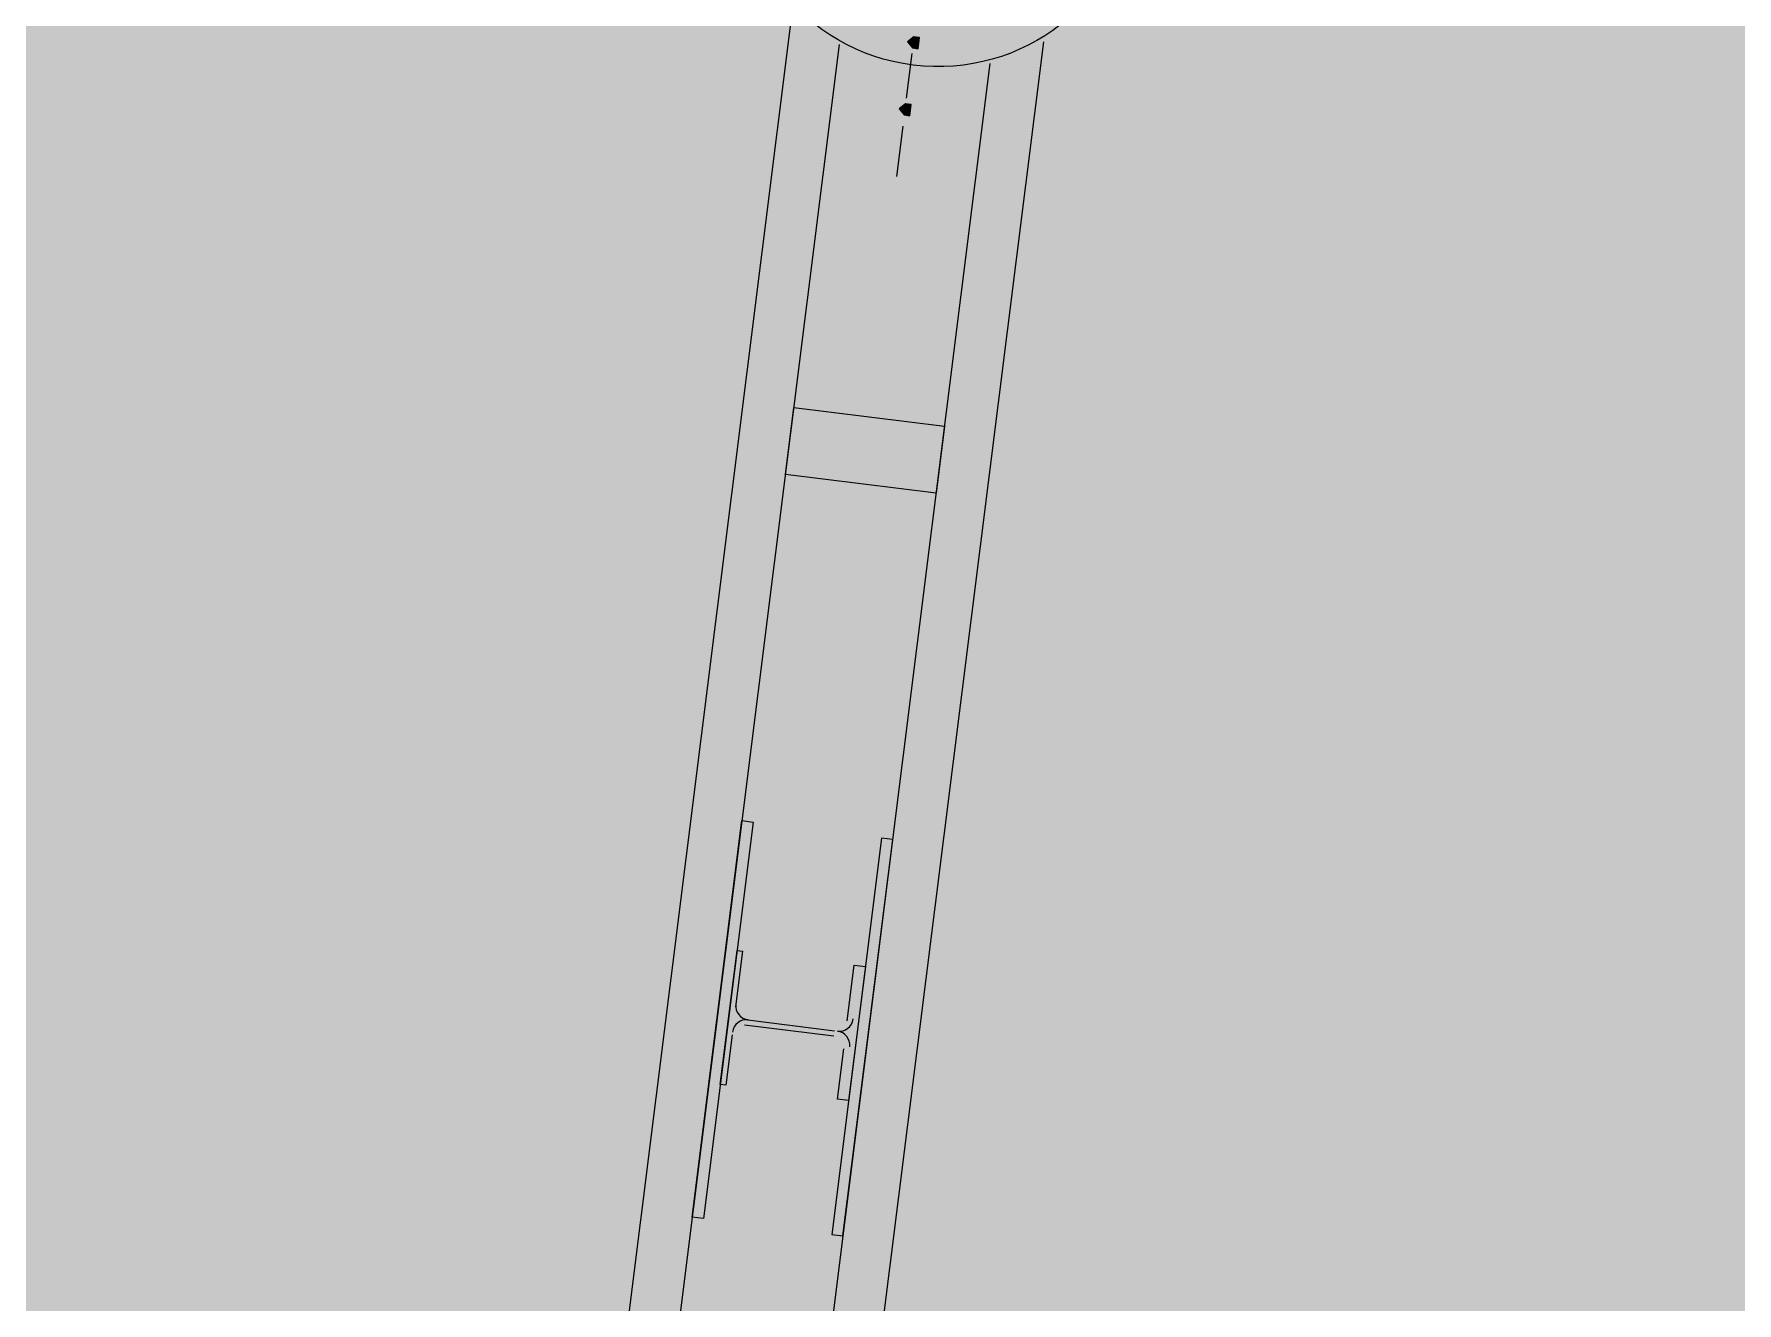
# Model space of a CAD drawing. Header units: metres. Extents: x -4 to 509425, y 7549 to 4732445.
# Drawn here: x 476016.701 to 476019.263, y 4719759.684 to 4719761.593 of the extents above; entities that cross this region are included whole.
import ezdxf

# ---------------------------------------------------------------- set-up
doc = ezdxf.new("R2010")
doc.units = ezdxf.units.M
doc.header["$LTSCALE"] = 0.01
doc.header["$MEASUREMENT"] = 0
doc.layers.get('0').update_dxf_attribs({"lineweight": 0})
doc.layers.add('_SUBESTACIÓN', color=1, linetype='Continuous')
doc.layers.add('SUBESTACION LA VID', color=253, linetype='Continuous')

# ---------------------------------------------------------------- blocks, each defined once
blk = doc.blocks.new('A$Cfff6051d')
at = {"layer": 'SUBESTACION LA VID', "transparency": 33554687}
h = blk.add_hatch(color=256, dxfattribs=at)
h.dxf.hatch_style = 2
h.paths.add_polyline_path([(476018.0322, 4719761.5797), (476018.0332, 4719761.5881), (476018.0248, 4719761.5892), (476018.0154, 4719761.5818), (476018.0227, 4719761.5724), (476018.0311, 4719761.5713)])
h = blk.add_hatch(color=256, dxfattribs=at)
h.dxf.hatch_style = 2
h.paths.add_polyline_path([(476018.0322, 4719761.5797), (476018.0332, 4719761.5881), (476018.0248, 4719761.5892), (476018.0154, 4719761.5818), (476018.0227, 4719761.5724), (476018.0311, 4719761.5713)])
h = blk.add_hatch(color=256, dxfattribs=at)
h.dxf.hatch_style = 2
h.paths.add_polyline_path([(476018.0195, 4719761.4789), (476018.0206, 4719761.4873), (476018.0122, 4719761.4884), (476018.0027, 4719761.481), (476018.0101, 4719761.4716), (476018.0185, 4719761.4705)])
h = blk.add_hatch(color=256, dxfattribs=at)
h.dxf.hatch_style = 2
h.paths.add_polyline_path([(476018.0195, 4719761.4789), (476018.0206, 4719761.4873), (476018.0122, 4719761.4884), (476018.0027, 4719761.481), (476018.0101, 4719761.4716), (476018.0185, 4719761.4705)])
at = {"layer": 'SUBESTACION LA VID', "lineweight": 15}
for p, q in [((476017.4651, 4719758.6218), (476017.8421, 4719761.6291)), ((476017.4651, 4719758.6218), (476017.8421, 4719761.6291)), ((476017.9125, 4719761.5776), (476017.546, 4719758.6543)), ((476017.9125, 4719761.5776), (476017.546, 4719758.6543)), ((476017.8431, 4719758.5744), (476018.2201, 4719761.5817)), ((476017.8431, 4719758.5744), (476018.2201, 4719761.5817)), ((476018.1393, 4719761.5492), (476017.7728, 4719758.6259)), ((476018.1393, 4719761.5492), (476017.7728, 4719758.6259)), ((476018.0217, 4719761.564), (476018.0132, 4719761.4968)), ((476018.0217, 4719761.564), (476018.0132, 4719761.4968)), ((476018.008, 4719761.4547), (476017.9985, 4719761.3791)), ((476018.008, 4719761.4547), (476017.9985, 4719761.3791)), ((476017.9046, 4719760.0855), (476017.7702, 4719760.1023)), ((476017.9046, 4719760.0855), (476017.7702, 4719760.1023)), ((476017.7712, 4719760.1107), (476017.9056, 4719760.0939)), ((476017.7712, 4719760.1107), (476017.9056, 4719760.0939))]:
    blk.add_line(p, q, dxfattribs=at)
at = {"layer": 'SUBESTACION LA VID'}
for points in [[(476018.0322, 4719761.5797), (476018.0332, 4719761.5881), (476018.0248, 4719761.5892), (476018.0154, 4719761.5818), (476018.0227, 4719761.5724), (476018.0311, 4719761.5713)], [(476018.0322, 4719761.5797), (476018.0332, 4719761.5881), (476018.0248, 4719761.5892), (476018.0154, 4719761.5818), (476018.0227, 4719761.5724), (476018.0311, 4719761.5713)], [(476018.0195, 4719761.4789), (476018.0206, 4719761.4873), (476018.0122, 4719761.4884), (476018.0027, 4719761.481), (476018.0101, 4719761.4716), (476018.0185, 4719761.4705)], [(476018.0195, 4719761.4789), (476018.0206, 4719761.4873), (476018.0122, 4719761.4884), (476018.0027, 4719761.481), (476018.0101, 4719761.4716), (476018.0185, 4719761.4705)]]:
    blk.add_lwpolyline(points, close=True, dxfattribs=at)
at = {"layer": 'SUBESTACION LA VID', "lineweight": 0}
for points in [[(476018.0322, 4719761.5797), (476018.0332, 4719761.5881), (476018.0248, 4719761.5892), (476018.0154, 4719761.5818), (476018.0227, 4719761.5724), (476018.0311, 4719761.5713)], [(476018.0322, 4719761.5797), (476018.0332, 4719761.5881), (476018.0248, 4719761.5892), (476018.0154, 4719761.5818), (476018.0227, 4719761.5724), (476018.0311, 4719761.5713)], [(476018.0195, 4719761.4789), (476018.0206, 4719761.4873), (476018.0122, 4719761.4884), (476018.0027, 4719761.481), (476018.0101, 4719761.4716), (476018.0185, 4719761.4705)], [(476018.0195, 4719761.4789), (476018.0206, 4719761.4873), (476018.0122, 4719761.4884), (476018.0027, 4719761.481), (476018.0101, 4719761.4716), (476018.0185, 4719761.4705)]]:
    blk.add_lwpolyline(points, close=True, dxfattribs=at)
at = {"layer": 'SUBESTACION LA VID', "lineweight": 15}
for points in [[(476017.8314, 4719760.9308), (476017.844, 4719761.0316), (476018.0708, 4719761.0032), (476018.0582, 4719760.9024), (476017.8314, 4719760.9308)], [(476017.8314, 4719760.9308), (476017.844, 4719761.0316), (476018.0708, 4719761.0032), (476018.0582, 4719760.9024), (476017.8314, 4719760.9308)], [(476017.7829, 4719760.4079), (476017.7081, 4719759.8115), (476017.6913, 4719759.8136), (476017.7661, 4719760.41), (476017.7829, 4719760.4079)], [(476017.7829, 4719760.4079), (476017.7081, 4719759.8115), (476017.6913, 4719759.8136), (476017.7661, 4719760.41), (476017.7829, 4719760.4079)], [(476017.9761, 4719760.3837), (476017.9013, 4719759.7872), (476017.9181, 4719759.7851), (476017.9929, 4719760.3816), (476017.9761, 4719760.3837)], [(476017.9761, 4719760.3837), (476017.9013, 4719759.7872), (476017.9181, 4719759.7851), (476017.9929, 4719760.3816), (476017.9761, 4719760.3837)], [(476017.7334, 4719760.0131), (476017.7587, 4719760.2147), (476017.7671, 4719760.2136), (476017.7565, 4719760.1296)], [(476017.7334, 4719760.0131), (476017.7587, 4719760.2147), (476017.7671, 4719760.2136), (476017.7565, 4719760.1296)], [(476017.9245, 4719760.1086), (476017.9351, 4719760.1926), (476017.9519, 4719760.1905), (476017.9266, 4719759.9889), (476017.9098, 4719759.991), (476017.9193, 4719760.0666)], [(476017.9245, 4719760.1086), (476017.9351, 4719760.1926), (476017.9519, 4719760.1905), (476017.9266, 4719759.9889), (476017.9098, 4719759.991), (476017.9193, 4719760.0666)], [(476017.7513, 4719760.0876), (476017.7418, 4719760.012), (476017.7334, 4719760.0131)], [(476017.7513, 4719760.0876), (476017.7418, 4719760.012), (476017.7334, 4719760.0131)]]:
    blk.add_lwpolyline(points, dxfattribs=at)
at = {"layer": 'SUBESTACION LA VID'}
for points in [[(475976.8769, 4719766.927), (475976.8769, 4719766.927), (475976.8959, 4719767.0782), (475976.8959, 4719767.0782), (475976.8959, 4719767.0782), (476072.6239, 4719754.9233), (476072.6239, 4719754.9233), (476072.6239, 4719754.9233), (475976.8769, 4719766.927), (475976.8769, 4719766.927)], [(475976.8959, 4719767.0782), (475976.8959, 4719767.0782), (476072.6239, 4719754.9233), (476072.6239, 4719754.9233), (476072.6239, 4719754.9233), (476072.6429, 4719755.0745), (476072.6429, 4719755.0745), (476072.6429, 4719755.0745), (475976.8959, 4719767.0782), (475976.8959, 4719767.0782)]]:
    blk.add_open_spline(points, degree=3, knots=[0, 0, 0, 0, 1, 1, 1, 2, 2, 2, 3, 3, 3, 3], dxfattribs=at)
at = {"layer": 'SUBESTACION LA VID', "lineweight": 0}
for points in [[(475976.8769, 4719766.927), (475976.8769, 4719766.927), (475976.8959, 4719767.0782), (475976.8959, 4719767.0782), (475976.8959, 4719767.0782), (476072.6239, 4719754.9233), (476072.6239, 4719754.9233), (476072.6239, 4719754.9233), (475976.8769, 4719766.927), (475976.8769, 4719766.927)], [(475976.8959, 4719767.0782), (475976.8959, 4719767.0782), (476072.6239, 4719754.9233), (476072.6239, 4719754.9233), (476072.6239, 4719754.9233), (476072.6429, 4719755.0745), (476072.6429, 4719755.0745), (476072.6429, 4719755.0745), (475976.8959, 4719767.0782), (475976.8959, 4719767.0782)]]:
    blk.add_open_spline(points, degree=3, knots=[0, 0, 0, 0, 1, 1, 1, 2, 2, 2, 3, 3, 3, 3], dxfattribs=at)
at = {"layer": 'SUBESTACION LA VID', "lineweight": 15}
blk.add_open_spline([(476017.7629, 4719761.8822), (476017.7423, 4719761.7175), (476017.8591, 4719761.5673), (476018.0238, 4719761.5466), (476018.1885, 4719761.526), (476018.3387, 4719761.6427), (476018.3594, 4719761.8075), (476018.38, 4719761.9721), (476018.2632, 4719762.1224), (476018.0985, 4719762.143), (476017.9338, 4719762.1637), (476017.7836, 4719762.0469), (476017.7629, 4719761.8822)], degree=3, knots=[0, 0, 0, 0, 1, 1, 1, 2, 2, 2, 3, 3, 3, 4, 4, 4, 4], dxfattribs=at)
blk.add_open_spline([(476017.7629, 4719761.8822), (476017.7423, 4719761.7175), (476017.8591, 4719761.5673), (476018.0238, 4719761.5466), (476018.1885, 4719761.526), (476018.3387, 4719761.6427), (476018.3594, 4719761.8075), (476018.38, 4719761.9721), (476018.2632, 4719762.1224), (476018.0985, 4719762.143), (476017.9338, 4719762.1637), (476017.7836, 4719762.0469), (476017.7629, 4719761.8822)], degree=3, knots=[0, 0, 0, 0, 1, 1, 1, 2, 2, 2, 3, 3, 3, 4, 4, 4, 4], dxfattribs=at)
for points in [[(476017.757, 4719760.1338), (476017.7556, 4719760.1222), (476017.7638, 4719760.1116), (476017.7754, 4719760.1102)], [(476017.757, 4719760.1338), (476017.7556, 4719760.1222), (476017.7638, 4719760.1116), (476017.7754, 4719760.1102)], [(476017.7754, 4719760.1102), (476017.7638, 4719760.1116), (476017.7532, 4719760.1034), (476017.7518, 4719760.0918)], [(476017.7754, 4719760.1102), (476017.7638, 4719760.1116), (476017.7532, 4719760.1034), (476017.7518, 4719760.0918)], [(476017.9098, 4719760.0933), (476017.9214, 4719760.0919), (476017.932, 4719760.1001), (476017.9335, 4719760.1117)], [(476017.9098, 4719760.0933), (476017.9214, 4719760.0919), (476017.932, 4719760.1001), (476017.9335, 4719760.1117)], [(476017.9282, 4719760.0697), (476017.9296, 4719760.0813), (476017.9214, 4719760.0919), (476017.9098, 4719760.0933)], [(476017.9282, 4719760.0697), (476017.9296, 4719760.0813), (476017.9214, 4719760.0919), (476017.9098, 4719760.0933)]]:
    blk.add_open_spline(points, degree=3, dxfattribs=at)

msp = doc.modelspace()

# ---------------------------------------------------------------- hatches: boundary and pattern name
at = {"layer": '_SUBESTACIÓN', "transparency": 33554559}
h = msp.add_hatch(color=1, dxfattribs=at)
h.dxf.hatch_style = 1
h.paths.add_polyline_path([(475968.6399, 4719805.825), (476089.9386, 4719790.615), (476078.1686, 4719696.74), (475956.8686, 4719711.9502)])

# ---------------------------------------------------------------- block references
at = {"linetype": 'Continuous'}
msp.add_blockref('A$Cfff6051d', (0, 0), dxfattribs=at)

doc.saveas('drawing.dxf')
